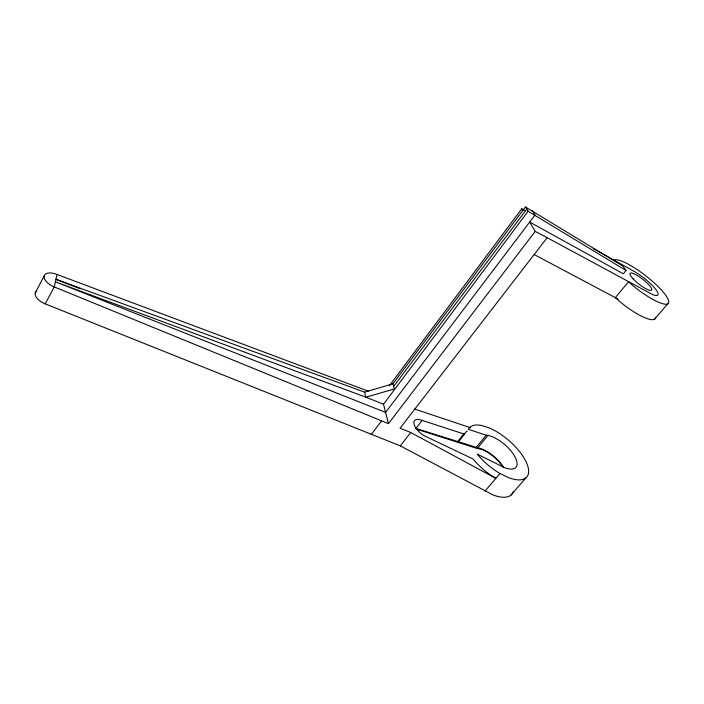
<?xml version="1.0" encoding="UTF-8"?>
<svg xmlns="http://www.w3.org/2000/svg" width="704" height="704" viewBox="0 0 704 704"><rect width="100%" height="100%" fill="white"/><g stroke="black" fill="none" stroke-linecap="round" stroke-linejoin="round"><path stroke-width="1.06" d="M458.049 442.385L464.455 434.148A37.717 16.262 40.6 0 1 467.35 431.077M368.606 391.292L56.998 274.463L54.252 286.933L45.197 303.855L400.321 445.878L493.064 494.965A37.453 16.694 40.9 0 0 513.427 491.533M35.218 292.943L44.132 276.012M56.998 274.463A12.399 6.266 25.2 0 0 44.114 276.074A12.399 6.266 25.2 0 0 54.252 286.933L388.45 423.65L383.504 404.246L528.088 211.235L525.422 206.967L392.929 383.812L364.602 392.154L55.933 279.303L80.476 288.86M389.356 385.766L521.726 208.815L524.603 210.364M393.677 386.373L526.75 209.097M371.193 434.579L381.55 420.922M388.45 423.65L535.234 231.378L529.672 222.033L623.313 273.812L626.032 270.512L622.794 266.024L525.422 206.967M593.234 248.538L633.054 270.794A21.472 4.84 37.9 0 1 654.949 288.367A21.472 4.84 37.9 0 1 652.678 294.624L547.158 237.688L400.048 428.243L410.758 432.494L495.845 478.368A37.717 16.262 40.6 0 1 473.185 459.043L424.494 435.882A13.077 5.975 38.8 0 1 414.181 424.565A13.077 5.975 38.8 0 1 419.628 419.602L464.455 434.148M400.321 445.878L410.758 432.494M422.18 420.394L415.879 428.454L477.77 447.788A23.258 10.234 40.8 0 1 503.404 467.148M457.459 441.742L463.778 433.946M475.974 447.656L486.2 435.23L487.995 435.389A23.426 9.962 40.5 0 1 515.24 457.318A23.426 9.962 40.5 0 1 504.249 467.518L477.242 454.142A37.822 16.095 40.5 0 0 499.99 473.493L508.077 477.444A37.822 16.095 40.5 0 0 527.111 464.182A37.822 16.095 40.5 0 0 488.937 427.803L481.888 425.542A37.822 16.095 40.5 0 0 468.362 429.334L486.2 435.23M477.77 447.788L487.995 435.389M485.021 491.11L499.99 473.493M654.5 319.238L667.762 303.864M510.919 495.158L525.809 477.981M614.187 260.251L614.539 259.908A34.813 7.858 37.9 0 1 649.898 279.145A34.813 7.858 37.9 0 1 667.366 304.031A34.813 7.858 37.9 0 1 632.236 285.111L628.505 281.802L615.34 297.634L619.01 300.942A34.531 8.422 38.1 0 0 655.644 317.328M416.108 429L476.3 448.21L482.354 449.627A22.466 9.882 40.8 0 1 502.876 467.051M414.498 408.989L470.747 427.821M383.504 404.246L365.834 397.179L55.378 281.794L385.607 412.403L535.049 214.94L532.338 210.654M535.234 231.378L547.158 237.688M528.088 211.235L626.032 270.512M534.142 254.549L618.121 299.112M521.726 208.815L522.782 210.593M392.929 383.812L394.442 388.951L365.834 397.179L364.602 392.154M45.197 303.855A12.294 6.415 24.7 0 1 36.01 291.465M633.019 278.758A13.649 3.08 37.9 0 0 651.394 290.286A13.649 3.08 37.9 0 0 638.202 276.074A13.649 3.08 37.9 0 0 633.019 278.758"/></g></svg>
